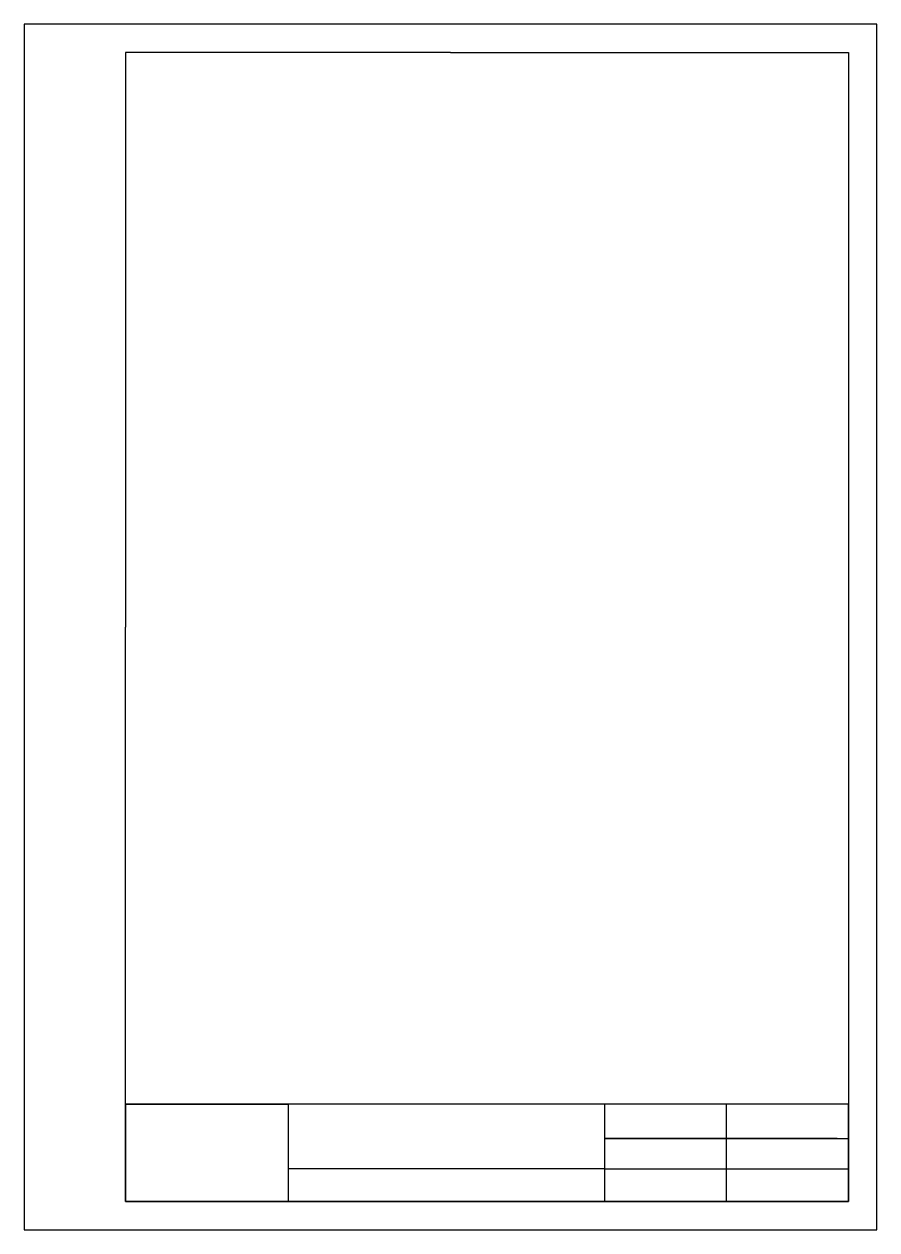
# Model space of a CAD drawing. Header units: millimetres. Extents: x 210 to 420, y 297 to 594.
import ezdxf

# ---------------------------------------------------------------- set-up
doc = ezdxf.new("R2010")
doc.units = ezdxf.units.MM

msp = doc.modelspace()

# ---------------------------------------------------------------- linework, layer by layer
for p, q in [((315, 587), (235, 587)), ((235, 587), (235, 445.5)), ((315, 587), (413, 587)), ((413, 587), (413, 445.5)), ((235, 304), (235, 445.5)), ((413, 445.5), (413, 304)), ((235, 328), (275, 328)), ((275, 328), (275, 304)), ((353, 304), (353, 328)), ((383, 304), (383, 328)), ((383, 319.49), (353, 319.49)), ((353, 319.49), (410.19, 319.49)), ((410.19, 319.49), (383, 319.49)), ((410.19, 319.49), (413, 319.49)), ((353, 312), (275, 312)), ((353, 304), (353, 312)), ((353, 312), (383, 312)), ((383, 312), (413, 312)), ((413, 304), (235, 304)), ((275, 304), (353, 304)), ((353, 304), (383, 304))]:
    msp.add_line(p, q)
for points in [[(210, 297), (420, 297), (420, 594), (210, 594)], [(235, 304), (413, 304), (413, 328), (235, 328)]]:
    msp.add_lwpolyline(points, close=True)

doc.saveas('drawing.dxf')
